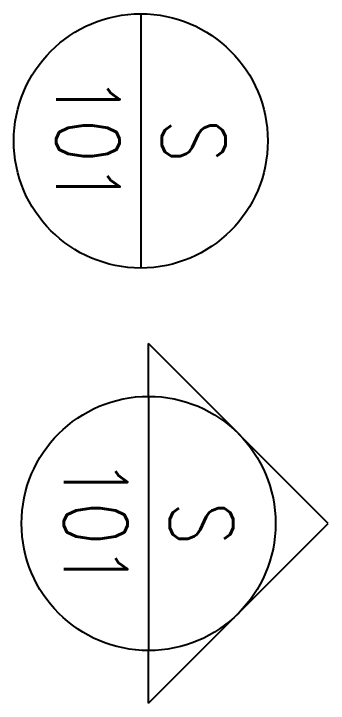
# Model space of a CAD drawing. Header units: inches. Extents: x 107967 to 757940, y -1505 to 368711.
# Drawn here: x 166963 to 185829, y 151678 to 193006 of the extents above; entities that cross this region are included whole.
import ezdxf
from ezdxf.enums import TextEntityAlignment as Align

# ---------------------------------------------------------------- set-up
doc = ezdxf.new("R2010")
doc.units = ezdxf.units.IN
doc.header["$MEASUREMENT"] = 0
doc.layers.add('_グラスウール', color=2, linetype='BATTING')
doc.styles.add('OKAMURA', font='simplex8.shx', dxfattribs={"width": 0.7, "bigfont": 'BIGFONT.shx'})
doc.linetypes.add('BATTING', pattern='A,0.00254,-2.54,[134,ltypeshp.shx,S=2.54,R=0,X=-2.54,Y=0],-5.08,[134,ltypeshp.shx,S=2.54,R=180,X=2.54,Y=0],-2.54', length=10.16254)

# ---------------------------------------------------------------- blocks, each defined once
blk = doc.blocks.new('PARTITION_YASHI HEIMEN FRONT')
blk.add_line((0, 300), (0, -300))
blk.add_circle((0, 0), 300)
at = {"style": 'OKAMURA', "width": 0.8, "flags": 8}
for tag, p in [('101', (-125, 0)), ('S', (125, 0))]:
    blk.add_attdef(tag, text='', height=150, rotation=270, dxfattribs=at).set_placement(p, align=Align.MIDDLE_CENTER)
blk = doc.blocks.new('YASHI HEIMEN')
for p, q in [((424.3, 0), (0, 424.3)), ((0, 300), (0, 424.3)), ((0, 300), (0, -300)), ((0, -424.3), (424.3, 0)), ((0, -424.3), (0, -300))]:
    blk.add_line(p, q)
blk.add_circle((0, 0), 300)
at = {"style": 'OKAMURA', "width": 0.8, "flags": 8}
for tag, p in [('101', (-125, 0)), ('S', (125, 0))]:
    blk.add_attdef(tag, text='', height=150, rotation=270, dxfattribs=at).set_placement(p, align=Align.MIDDLE_CENTER)

msp = doc.modelspace()

# ---------------------------------------------------------------- block references
at = {"layer": '_グラスウール'}
ref = msp.add_blockref('PARTITION_YASHI HEIMEN FRONT', (174583, 185386), dxfattribs=dict(at, xscale=25.4, yscale=25.4, zscale=25.4))
ref.add_attrib('101', '101', dxfattribs={"layer": '0', "height": 3810, "rotation": 270, "style": 'OKAMURA', "width": 0.8}).set_placement((171408, 185386), align=Align.MIDDLE_CENTER)
ref.add_attrib('S', 'S', dxfattribs={"layer": '0', "height": 3810, "rotation": 270, "style": 'OKAMURA', "width": 0.8}).set_placement((177758, 185386), align=Align.MIDDLE_CENTER)
ref = msp.add_blockref('YASHI HEIMEN', (175053, 162454), dxfattribs=dict(at, xscale=25.4, yscale=25.4, zscale=25.4))
ref.add_attrib('101', '101', dxfattribs={"layer": '0', "height": 3810, "rotation": 270, "style": 'OKAMURA', "width": 0.8}).set_placement((171878, 162454), align=Align.MIDDLE_CENTER)
ref.add_attrib('S', 'S', dxfattribs={"layer": '0', "height": 3810, "rotation": 270, "style": 'OKAMURA', "width": 0.8}).set_placement((178228, 162454), align=Align.MIDDLE_CENTER)

doc.saveas('drawing.dxf')
